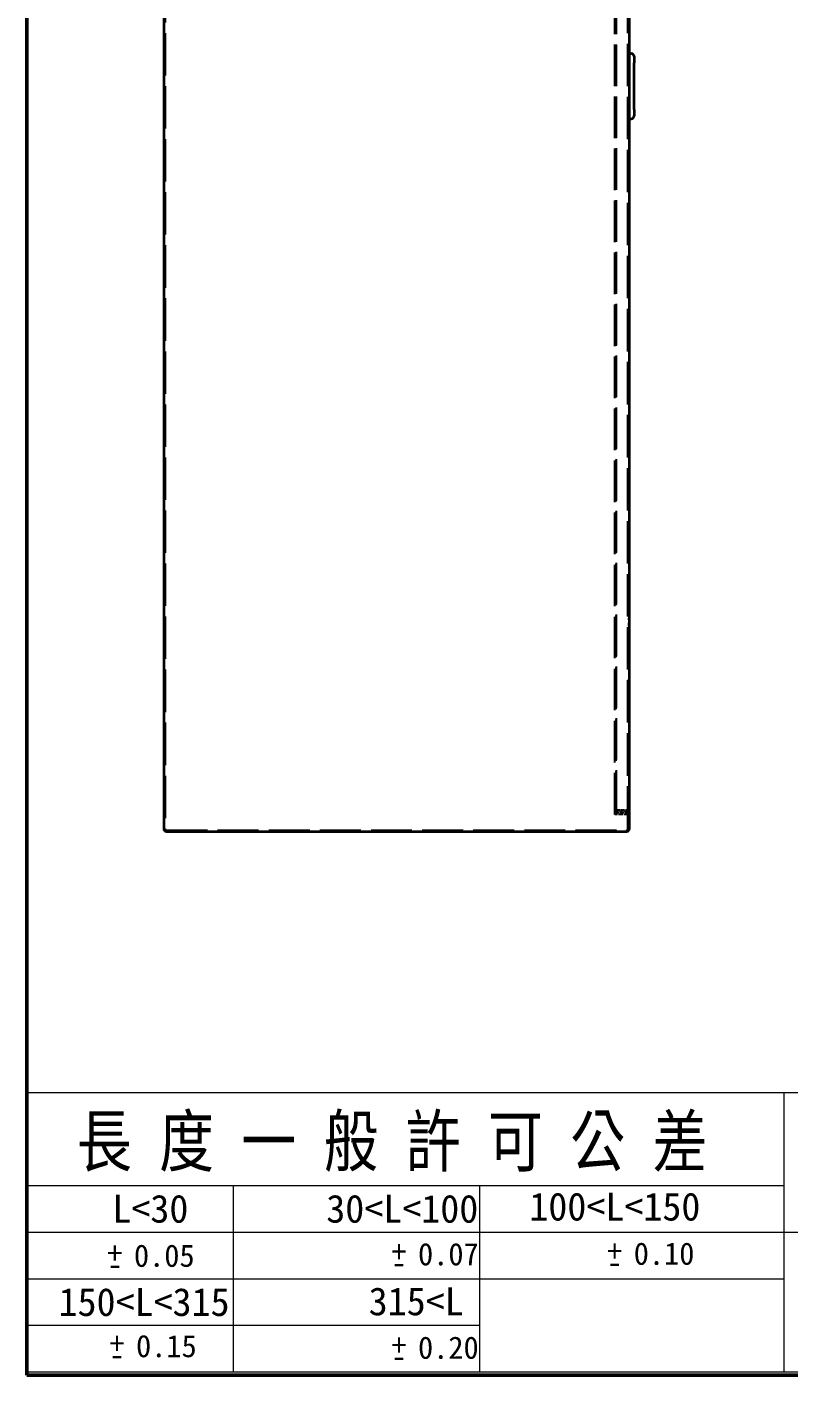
# Model space of a CAD drawing. Header units: millimetres. Extents: x 150 to 4305, y 150 to 3000.
# Drawn here: x 150 to 968, y 150 to 1597 of the extents above; entities that cross this region are included whole.
import ezdxf

# ---------------------------------------------------------------- set-up
doc = ezdxf.new("R2010")
doc.units = ezdxf.units.MM
doc.header["$LTSCALE"] = 15
doc.linetypes.add('DASHED', pattern=[0.2067, 0.1654, -0.0413])
for name, color, linetype, lineweight in [('可見 (ISO)', 7, 'Continuous', 35), ('圖框 (ISO)', 7, 'Continuous', 50), ('圖框層', 7, 'Continuous', 20), ('標題 (ISO)', 7, 'Continuous', 50), ('隱藏 (ISO)', 7, 'DASHED', 25)]:
    doc.layers.add(name, color=color, linetype=linetype, lineweight=lineweight)
doc.styles.add('STSL_59', font='kaiu.ttf')
doc.styles.add('STSL_62', font='kaiu.ttf')
doc.styles.add('文字型式124', font='kaiu.ttf')
doc.styles.add('文字型式61', font='kaiu.ttf')
doc.styles.add('文字型式65', font='kaiu.ttf')
doc.styles.add('文字型式68', font='kaiu.ttf', dxfattribs={"width": 0.8})
doc.styles.add('文字型式85', font='kaiu.ttf')
doc.styles.add('文字型式88', font='kaiu.ttf')

# ---------------------------------------------------------------- blocks, each defined once
blk = doc.blocks.new('圖框 預設圖框')
at = {"layer": '圖框 (ISO)', "flags": 128}
blk.add_lwpolyline([(10, 10), (10, 200), (287, 200), (287, 10), (10, 10)], dxfattribs=at)
blk = doc.blocks.new('標題欄框 ISO')
at = {"layer": '圖框層', "color": 7}
for p, q in [((85.948, 35.033), (362.948, 35.033)), ((85.948, 15.036), (85.948, 35.033)), ((140.141, 15.036), (140.141, 35.033)), ((85.948, 28.368), (140.141, 28.368)), ((100.728, 15.036), (100.728, 28.368)), ((118.355, 15.036), (118.355, 28.368)), ((85.948, 25.035), (202.948, 25.035)), ((85.948, 21.702), (140.141, 21.702)), ((85.948, 18.369), (118.355, 18.369)), ((85.948, 15.035), (362.948, 15.035))]:
    blk.add_line(p, q, dxfattribs=at)
at = {"layer": '圖框層', "color": 7, "style": '文字型式68', "width": 0.8}
blk.add_text('    長 度 一 般 許 可 公 差', height=3.59946, dxfattribs=at).set_placement((81.688, 29.748))
at = {"layer": '圖框層', "color": 7}
for s, height, style, p in [('L<30', 1.9997, 'STSL_59', (92.061, 25.715)), ('30<L<100', 1.9997, 'STSL_59', (107.373, 25.713)), ('100<L<150', 1.9997, 'STSL_59', (121.91, 25.864)), ('0.05', 1.5958, 'STSL_62', (93.609, 22.554)), ('+', 1.596, 'STSL_62', (112.035, 22.845)), ('0.07', 1.5958, 'STSL_62', (113.943, 22.662)), ('+', 1.596, 'STSL_62', (127.476, 22.883)), ('0.10', 1.5958, 'STSL_62', (129.384, 22.7)), ('+', 1.596, 'STSL_62', (91.701, 22.737)), ('-', 1.596, 'STSL_62', (91.701, 21.944)), ('-', 1.596, 'STSL_62', (112.035, 22.052)), ('-', 1.596, 'STSL_62', (127.476, 22.09)), ('150<L<315', 1.9997, 'STSL_59', (88.209, 19.037)), ('315<L', 1.9997, 'STSL_59', (110.409, 19.086)), ('+', 1.596, 'STSL_62', (91.85, 16.271)), ('0.15', 1.5958, 'STSL_62', (93.758, 16.088)), ('+', 1.596, 'STSL_62', (112.035, 16.156)), ('0.20', 1.5958, 'STSL_62', (113.943, 15.973)), ('-', 1.596, 'STSL_62', (91.85, 15.478)), ('-', 1.596, 'STSL_62', (112.035, 15.363))]:
    blk.add_text(s, height=height, dxfattribs=dict(at, style=style)).set_placement(p)
at = {"layer": '標題 (ISO)'}
for tag, p, height, style in [('描述_001', (104.229, 197.918), 4, '文字型式65'), ('材料_001', (243.686, 30.482), 3, '文字型式61'), ('狀態_001', (264.884, 30.227), 3.5, '文字型式85'), ('視圖比例_001', (286.324, 30.309), 3.5, '文字型式85'), ('主題_001', (141.502, 29.277), 3.3, '文字型式124'), ('建立日期_001', (286.047, 24.199), 2.5, '文字型式88'), ('工程師_001', (304.942, 17.349), 3.5, '文字型式85'), ('設計師_001', (344.942, 17.349), 3.5, '文字型式85'), ('標題_001', (217.324, 17.017), 3.5, '文字型式85'), ('零件號碼_001', (248.757, 17.632), 3, '文字型式61')]:
    blk.add_attdef(tag, p, '', height=height, dxfattribs=dict(at, style=style))

msp = doc.modelspace()

# ---------------------------------------------------------------- linework, layer by layer
at = {"layer": '可見 (ISO)'}
for p, q in [((296.884, 2330.356), (296.884, 736.356)), ((796.884, 736.356), (796.884, 2330.356)), ((796.884, 1568.356), (798.884, 1568.356)), ((801.884, 1565.356), (801.884, 1558.356)), ((801.884, 1508.356), (801.884, 1558.356)), ((801.884, 1508.356), (801.884, 1501.356)), ((796.884, 1498.356), (798.884, 1498.356)), ((299.884, 733.356), (793.884, 733.356))]:
    msp.add_line(p, q, dxfattribs=at)
for centre, start, end in [((798.884, 1565.356), 0, 90), ((798.884, 1501.356), 270, 0), ((299.884, 736.356), 180, 270), ((793.884, 736.356), 270, 0)]:
    msp.add_arc(centre, 3, start, end, dxfattribs=at)
at = {"layer": '隱藏 (ISO)', "ltscale": 18.361094}
for p, q in [((298.484, 2330.356), (298.484, 736.356)), ((795.284, 736.356), (795.284, 2330.356))]:
    msp.add_line(p, q, dxfattribs=at)
at = {"layer": '隱藏 (ISO)', "ltscale": 18.006311}
msp.add_line((781.184, 751.756), (781.184, 2314.956), dxfattribs=at)
at = {"layer": '隱藏 (ISO)', "ltscale": 17.969452}
msp.add_line((782.784, 753.356), (782.784, 2313.356), dxfattribs=at)
at = {"layer": '隱藏 (ISO)', "ltscale": 17.934895}
msp.add_line((782.884, 754.856), (782.884, 2311.856), dxfattribs=at)
at = {"layer": '隱藏 (ISO)', "ltscale": 0.203068}
for p, q in [((796.884, 961.356), (795.284, 961.356)), ((796.884, 956.356), (795.284, 956.356)), ((796.884, 954.356), (795.284, 954.356)), ((796.884, 895.856), (795.284, 895.856)), ((796.884, 890.856), (795.284, 890.856)), ((796.884, 832.356), (795.284, 832.356)), ((796.884, 830.356), (795.284, 830.356)), ((796.884, 825.356), (795.284, 825.356)), ((782.784, 768.356), (781.184, 768.356))]:
    msp.add_line(p, q, dxfattribs=at)
at = {"layer": '隱藏 (ISO)', "ltscale": 1.790315}
for p, q in [((796.884, 753.356), (782.784, 753.356)), ((795.284, 751.756), (781.184, 751.756))]:
    msp.add_line(p, q, dxfattribs=at)
at = {"layer": '隱藏 (ISO)', "ltscale": 1.574449}
msp.add_line((782.884, 756.456), (795.284, 756.456), dxfattribs=at)
at = {"layer": '隱藏 (ISO)', "ltscale": 1.396677}
msp.add_line((793.884, 754.856), (782.884, 754.856), dxfattribs=at)
at = {"layer": '隱藏 (ISO)', "ltscale": 17.703238}
msp.add_line((299.884, 734.956), (793.884, 734.956), dxfattribs=at)
at = {"layer": '隱藏 (ISO)', "ltscale": 0.727532}
msp.add_arc((793.884, 757.856), 3, 270, 0, dxfattribs=at)
at = {"layer": '隱藏 (ISO)', "ltscale": 0.279143}
for centre, start, end in [((299.884, 736.356), 180, 270), ((793.884, 736.356), 270, 0)]:
    msp.add_arc(centre, 1.4, start, end, dxfattribs=at)

# ---------------------------------------------------------------- block references
at = {"xscale": 15, "yscale": 15, "zscale": 15}
for name, p in [('圖框 預設圖框', (0, 0)), ('標題欄框 ISO', (-1139.219, -72.164))]:
    msp.add_blockref(name, p, dxfattribs=at)

doc.saveas('drawing.dxf')
